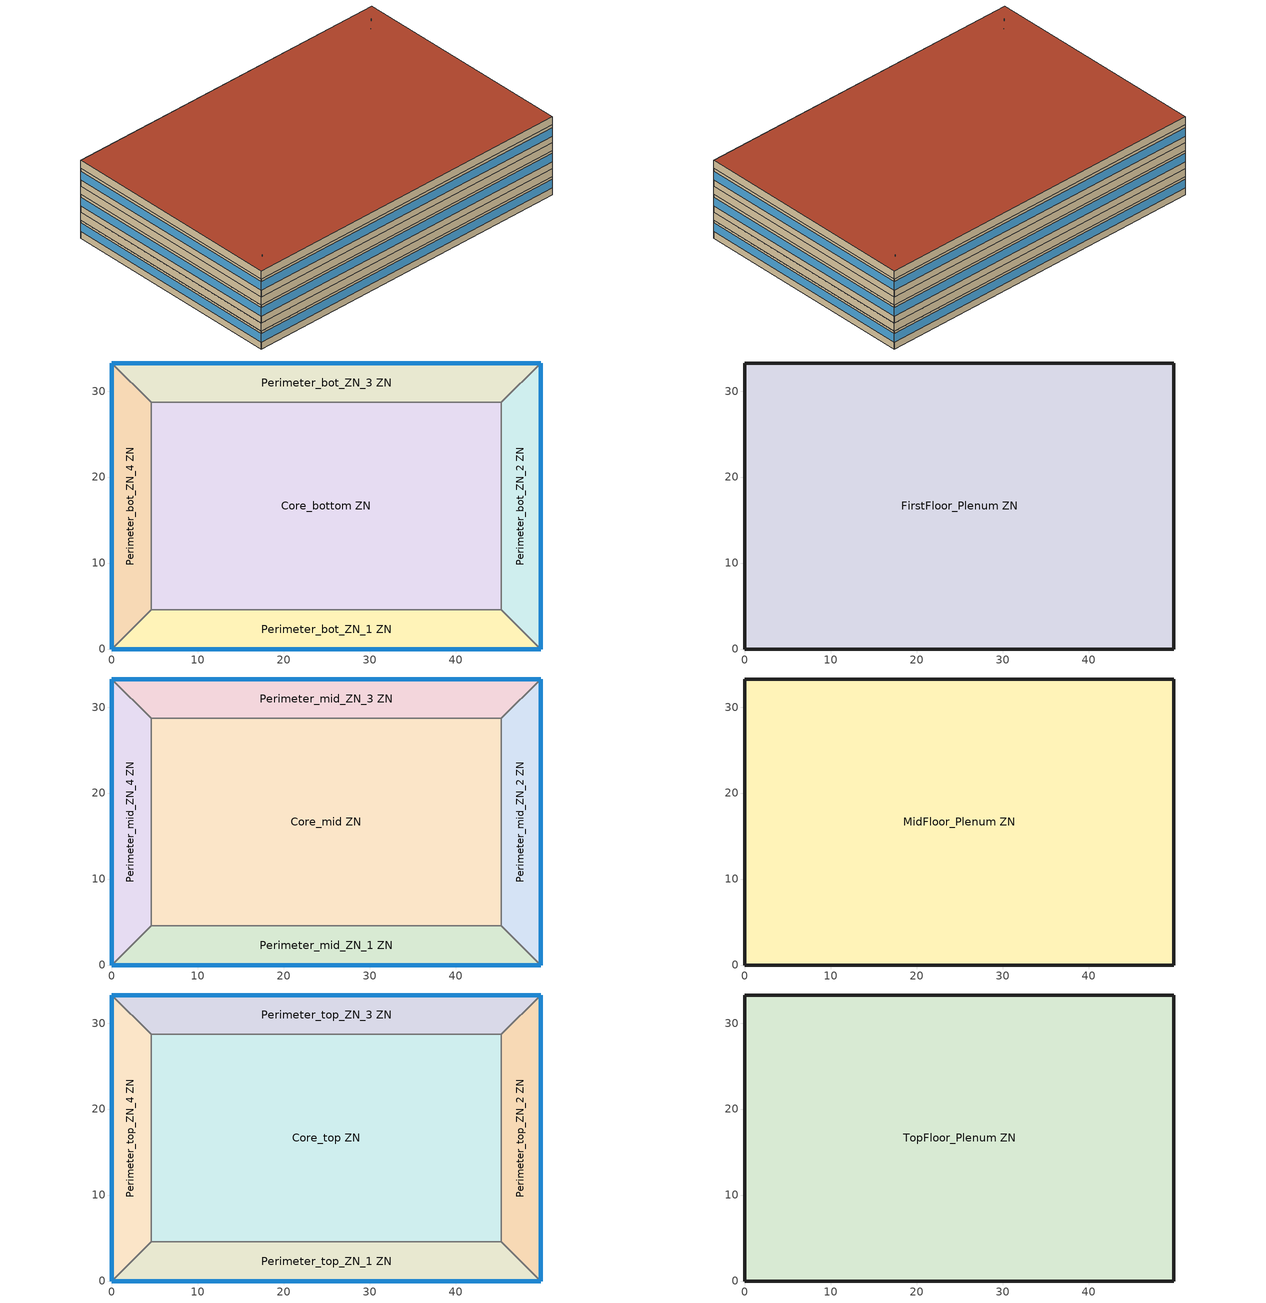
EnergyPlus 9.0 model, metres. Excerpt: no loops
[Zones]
Core_bottom ZN
 floor ground (Typical Insulated Carpeted 8in Slab Floor): 45.34,28.7 45.34,4.57 4.57,4.57 4.57,28.7 z0
 wall to Perimeter_bot_ZN_2 ZN (Typical Interior Wall): 45.34,4.57 45.34,28.7 z0:2.74
 wall to Perimeter_bot_ZN_3 ZN (Typical Interior Wall): 45.34,28.7 4.57,28.7 z0:2.74
 wall to Perimeter_bot_ZN_1 ZN (Typical Interior Wall): 4.57,4.57 45.34,4.57 z0:2.74
 wall to Perimeter_bot_ZN_4 ZN (Typical Interior Wall): 4.57,28.7 4.57,4.57 z0:2.74
Perimeter_bot_ZN_1 ZN
 floor ground (Typical Insulated Carpeted 8in Slab Floor): 45.34,4.57 49.91,0 0,0 4.57,4.57 z0
 wall outside (Typical Insulated Steel Framed Exterior Wall R-11.9): 0,0 49.91,0 z0:2.74
 wall to Perimeter_bot_ZN_2 ZN (Typical Interior Wall): 49.91,0 45.34,4.57 z0:2.74
 wall to Perimeter_bot_ZN_4 ZN (Typical Interior Wall): 4.57,4.57 0,0 z0:2.74
 window (U 0.60 SHGC 0.25 Dbl 2.5mm air): 0,0 49.91,0 z1.02:2.33
Perimeter_bot_ZN_2 ZN
 floor ground (Typical Insulated Carpeted 8in Slab Floor): 49.91,33.27 49.91,0 45.34,4.57 45.34,28.7 z0
 wall outside (Typical Insulated Steel Framed Exterior Wall R-11.9): 49.91,0 49.91,33.27 z0:2.74
 wall to Perimeter_bot_ZN_3 ZN (Typical Interior Wall): 49.91,33.27 45.34,28.7 z0:2.74
 window (U 0.60 SHGC 0.25 Dbl 2.5mm air): 49.91,0 49.91,33.27 z1.02:2.33
Perimeter_bot_ZN_3 ZN
 floor ground (Typical Insulated Carpeted 8in Slab Floor): 49.91,33.27 45.34,28.7 4.57,28.7 0,33.27 z0
 wall outside (Typical Insulated Steel Framed Exterior Wall R-11.9): 49.91,33.27 0,33.27 z0:2.74
 wall to Perimeter_bot_ZN_4 ZN (Typical Interior Wall): 0,33.27 4.57,28.7 z0:2.74
 window (U 0.60 SHGC 0.25 Dbl 2.5mm air): 49.91,33.27 0,33.27 z1.02:2.33
Perimeter_bot_ZN_4 ZN
 floor ground (Typical Insulated Carpeted 8in Slab Floor): 0,33.27 4.57,28.7 4.57,4.57 0,0 z0
 wall outside (Typical Insulated Steel Framed Exterior Wall R-11.9): 0,33.27 0,0 z0:2.74
 window (U 0.60 SHGC 0.25 Dbl 2.5mm air): 0,33.27 0,0 z1.02:2.33
FirstFloor_Plenum ZN
 floor to Perimeter_bot_ZN_1 ZN (Plenum Acoustical Tile): 45.34,4.57 49.91,0 0,0 4.57,4.57 z2.74
 floor to Perimeter_bot_ZN_2 ZN (Plenum Acoustical Tile): 49.91,33.27 49.91,0 45.34,4.57 45.34,28.7 z2.74
 floor to Perimeter_bot_ZN_3 ZN (Plenum Acoustical Tile): 49.91,33.27 45.34,28.7 4.57,28.7 0,33.27 z2.74
 floor to Perimeter_bot_ZN_4 ZN (Plenum Acoustical Tile): 0,33.27 4.57,28.7 4.57,4.57 0,0 z2.74
 floor to Core_bottom ZN (Plenum Acoustical Tile): 45.34,28.7 45.34,4.57 4.57,4.57 4.57,28.7 z2.74
 wall outside (Typical Insulated Steel Framed Exterior Wall R-11.9): 49.91,0 49.91,33.27 0,33.27 0,0 49.91,0 z2.74:3.96
Core_mid ZN
 floor to FirstFloor_Plenum ZN (Typical Interior Floor): 45.34,28.7 45.34,4.57 4.57,4.57 4.57,28.7 z3.96
 wall to Perimeter_mid_ZN_2 ZN (Typical Interior Wall): 45.34,4.57 45.34,28.7 z3.96:6.71
 wall to Perimeter_mid_ZN_3 ZN (Typical Interior Wall): 45.34,28.7 4.57,28.7 z3.96:6.71
 wall to Perimeter_mid_ZN_1 ZN (Typical Interior Wall): 4.57,4.57 45.34,4.57 z3.96:6.71
 wall to Perimeter_mid_ZN_4 ZN (Typical Interior Wall): 4.57,28.7 4.57,4.57 z3.96:6.71
Perimeter_mid_ZN_1 ZN
 floor to FirstFloor_Plenum ZN (Typical Interior Floor): 45.34,4.57 49.91,0 0,0 4.57,4.57 z3.96
 wall outside (Typical Insulated Steel Framed Exterior Wall R-11.9): 0,0 49.91,0 z3.96:6.71
 wall to Perimeter_mid_ZN_2 ZN (Typical Interior Wall): 49.91,0 45.34,4.57 z3.96:6.71
 wall to Perimeter_mid_ZN_4 ZN (Typical Interior Wall): 4.57,4.57 0,0 z3.96:6.71
 window (U 0.60 SHGC 0.25 Dbl 2.5mm air): 0,0 49.91,0 z4.98:6.29
Perimeter_mid_ZN_2 ZN
 floor to FirstFloor_Plenum ZN (Typical Interior Floor): 49.91,33.27 49.91,0 45.34,4.57 45.34,28.7 z3.96
 wall outside (Typical Insulated Steel Framed Exterior Wall R-11.9): 49.91,0 49.91,33.27 z3.96:6.71
 wall to Perimeter_mid_ZN_3 ZN (Typical Interior Wall): 49.91,33.27 45.34,28.7 z3.96:6.71
 window (U 0.60 SHGC 0.25 Dbl 2.5mm air): 49.91,0 49.91,33.27 z4.98:6.29
Perimeter_mid_ZN_3 ZN
 floor to FirstFloor_Plenum ZN (Typical Interior Floor): 49.91,33.27 45.34,28.7 4.57,28.7 0,33.27 z3.96
 wall outside (Typical Insulated Steel Framed Exterior Wall R-11.9): 49.91,33.27 0,33.27 z3.96:6.71
 wall to Perimeter_mid_ZN_4 ZN (Typical Interior Wall): 0,33.27 4.57,28.7 z3.96:6.71
 window (U 0.60 SHGC 0.25 Dbl 2.5mm air): 49.91,33.27 0,33.27 z4.98:6.29
Perimeter_mid_ZN_4 ZN
 floor to FirstFloor_Plenum ZN (Typical Interior Floor): 0,33.27 4.57,28.7 4.57,4.57 0,0 z3.96
 wall outside (Typical Insulated Steel Framed Exterior Wall R-11.9): 0,33.27 0,0 z3.96:6.71
 window (U 0.60 SHGC 0.25 Dbl 2.5mm air): 0,33.27 0,0 z4.98:6.29
MidFloor_Plenum ZN
 floor to Perimeter_mid_ZN_1 ZN (Plenum Acoustical Tile): 45.34,4.57 49.91,0 0,0 4.57,4.57 z6.71
 floor to Perimeter_mid_ZN_2 ZN (Plenum Acoustical Tile): 49.91,33.27 49.91,0 45.34,4.57 45.34,28.7 z6.71
 floor to Perimeter_mid_ZN_3 ZN (Plenum Acoustical Tile): 49.91,33.27 45.34,28.7 4.57,28.7 0,33.27 z6.71
 floor to Perimeter_mid_ZN_4 ZN (Plenum Acoustical Tile): 0,33.27 4.57,28.7 4.57,4.57 0,0 z6.71
 floor to Core_mid ZN (Plenum Acoustical Tile): 45.34,28.7 45.34,4.57 4.57,4.57 4.57,28.7 z6.71
 wall outside (Typical Insulated Steel Framed Exterior Wall R-11.9): 49.91,0 49.91,33.27 0,33.27 0,0 49.91,0 z6.71:7.92
Core_top ZN
 floor to MidFloor_Plenum ZN (Typical Interior Floor): 45.34,28.7 45.34,4.57 4.57,4.57 4.57,28.7 z7.92
 wall to Perimeter_top_ZN_2 ZN (Typical Interior Wall): 45.34,4.57 45.34,28.7 z7.92:10.67
 wall to Perimeter_top_ZN_3 ZN (Typical Interior Wall): 45.34,28.7 4.57,28.7 z7.92:10.67
 wall to Perimeter_top_ZN_1 ZN (Typical Interior Wall): 4.57,4.57 45.34,4.57 z7.92:10.67
 wall to Perimeter_top_ZN_4 ZN (Typical Interior Wall): 4.57,28.7 4.57,4.57 z7.92:10.67
Perimeter_top_ZN_1 ZN
 floor to MidFloor_Plenum ZN (Typical Interior Floor): 45.34,4.57 49.91,0 0,0 4.57,4.57 z7.92
 wall outside (Typical Insulated Steel Framed Exterior Wall R-11.9): 0,0 49.91,0 z7.92:10.67
 wall to Perimeter_top_ZN_2 ZN (Typical Interior Wall): 49.91,0 45.34,4.57 z7.92:10.67
 wall to Perimeter_top_ZN_4 ZN (Typical Interior Wall): 4.57,4.57 0,0 z7.92:10.67
 window (U 0.60 SHGC 0.25 Dbl 2.5mm air): 0,0 49.91,0 z8.95:10.25
Perimeter_top_ZN_2 ZN
 floor to MidFloor_Plenum ZN (Typical Interior Floor): 49.91,33.27 49.91,0 45.34,4.57 45.34,28.7 z7.92
 wall outside (Typical Insulated Steel Framed Exterior Wall R-11.9): 49.91,0 49.91,33.27 z7.92:10.67
 wall to Perimeter_top_ZN_3 ZN (Typical Interior Wall): 49.91,33.27 45.34,28.7 z7.92:10.67
 window (U 0.60 SHGC 0.25 Dbl 2.5mm air): 49.91,0 49.91,33.27 z8.95:10.25
Perimeter_top_ZN_3 ZN
 floor to MidFloor_Plenum ZN (Typical Interior Floor): 49.91,33.27 45.34,28.7 4.57,28.7 0,33.27 z7.92
 wall outside (Typical Insulated Steel Framed Exterior Wall R-11.9): 49.91,33.27 0,33.27 z7.92:10.67
 wall to Perimeter_top_ZN_4 ZN (Typical Interior Wall): 0,33.27 4.57,28.7 z7.92:10.67
 window (U 0.60 SHGC 0.25 Dbl 2.5mm air): 49.91,33.27 0,33.27 z8.95:10.25
Perimeter_top_ZN_4 ZN
 floor to MidFloor_Plenum ZN (Typical Interior Floor): 0,33.27 4.57,28.7 4.57,4.57 0,0 z7.92
 wall outside (Typical Insulated Steel Framed Exterior Wall R-11.9): 0,33.27 0,0 z7.92:10.67
 window (U 0.60 SHGC 0.25 Dbl 2.5mm air): 0,33.27 0,0 z8.95:10.25
TopFloor_Plenum ZN
 floor to Perimeter_top_ZN_1 ZN (Plenum Acoustical Tile): 45.34,4.57 49.91,0 0,0 4.57,4.57 z10.67
 floor to Perimeter_top_ZN_2 ZN (Plenum Acoustical Tile): 49.91,33.27 49.91,0 45.34,4.57 45.34,28.7 z10.67
 floor to Perimeter_top_ZN_3 ZN (Plenum Acoustical Tile): 49.91,33.27 45.34,28.7 4.57,28.7 0,33.27 z10.67
 floor to Perimeter_top_ZN_4 ZN (Plenum Acoustical Tile): 0,33.27 4.57,28.7 4.57,4.57 0,0 z10.67
 floor to Core_top ZN (Plenum Acoustical Tile): 45.34,28.7 45.34,4.57 4.57,4.57 4.57,28.7 z10.67
 wall outside (Typical Insulated Steel Framed Exterior Wall R-11.9): 49.91,0 49.91,33.27 0,33.27 0,0 49.91,0 z10.67:11.89
 roof outside (Typical IEAD Roof - Highly Reflective R-25.64): 49.91,0 49.91,33.27 0,33.27 0,0 z11.89
[Building]
-MediumOffice-ASHRAE 169-2006-2A created: 2018-10-22 12:13:18 -0600: North Axis {deg}=0; Terrain=City; Loads Convergence Tolerance Value=0.04; Temperature Convergence Tolerance Value {deltaC}=0.2; Solar Distribution=FullInteriorAndExterior; Maximum Number of Warmup Days=25; Minimum Number of Warmup Days=6
[Site:Location]
Houston Bush Intercontinental_TX_USA: Latitude {deg}=30; Longitude {deg}=-95.37; Time Zone {hr}=-6; Elevation {m}=29
[Site:GroundTemperature:BuildingSurface]
20.73, 20.68, 20.76, 20.84, 20.94, 23.13, 23.5, 23.58, 23.6, 21.36, 21.01, 20.81
[Site:WaterMainsTemperature]
Calculation Method=Correlation; Annual Average Outdoor Air Temperature {C}=20.3167; Maximum Difference In Monthly Average Outdoor Air Temperatures {deltaC}=17.8
[SizingPeriod:DesignDay] Day of Month=21; Dry-Bulb Temperature Range Modifier Type=DefaultMultipliers; Humidity Condition Type=Wetbulb; Barometric Pressure {Pa}=100977; Rain Indicator=No; Snow Indicator=No; Daylight Saving Time Indicator=No
Name | Month | Day Type | Maximum Dry-Bulb Temperature {C} | Daily Dry-Bulb Temperature Range {deltaC} | Wetbulb or DewPoint at Maximum Dry-Bulb {C} | Wind Speed {m/s} | Wind Direction {deg} | Solar Model Indicator | ASHRAE Clear Sky Optical Depth for Beam Irradiance (taub) | ASHRAE Clear Sky Optical Depth for Diffuse Irradiance (taud) | Sky Clearness
Houston Bush Intercontinental Ann Clg .4% Condns DB=>MWB | 7 | SummerDesignDay | 36 | 10.1 | 24.8 | 3.5 | 170 | ASHRAETau | 0.499 | 1.97
Houston Bush Intercontinental Ann Htg 99.6% Condns DB | 1 | WinterDesignDay | -1.6 | 0 | -1.6 | 2.8 | 0 | ASHRAEClearSky |  |  | 0
[Material]
Name | Roughness | Thickness {m} | Conductivity {W/m-K} | Density {kg/m3} | Specific Heat {J/kg-K} | Thermal Absorptance | Solar Absorptance | Visible Absorptance
100mm Normalweight concrete floor | MediumSmooth | 0.1016 | 2.31 | 2322 | 832 | 0.9 | 0.7 | 0.7
25mm Stucco | Smooth | 0.0254 | 0.72 | 1856 | 840 | 0.9 | 0.7 | 0.7
5/8 in. Gypsum Board | MediumSmooth | 0.0159 | 0.16 | 800 | 1090 | 0.9 | 0.7 | 0.7
8 in. Normalweight Concrete Floor | MediumRough | 0.2032 | 2.31 | 2322 | 832 | 0.9 | 0.7 | 0.7
Acoustic Tile - 1/2 in. | MediumSmooth | 0.0127 | 0.0576335 | 288.332 | 795.492 | 0.9 | 0 | 0
G01 13mm gypsum board | Smooth | 0.0127 | 0.16 | 800 | 1090 | 0.9 | 0.7 | 0.5
Metal Roof Surface | Smooth | 0.0008 | 45.28 | 7824 | 500 | 0.9 | 0.7 | 0.7
Roof Membrane - Highly Reflective | VeryRough | 0.0095 | 0.16 | 1121.29 | 1460 | 0.75 | 0.45 | 0.7
Std Wood 6inch | MediumSmooth | 0.15 | 0.12 | 540 | 1210 | 0.9 | 0.7 | 0.7
[Material:NoMass] Thermal Absorptance=0.9; Solar Absorptance=0.7
Name | Roughness | Thermal Resistance {m2-K/W} | Visible Absorptance
CP02 CARPET PAD | VeryRough | 0.21648 | 0.8
Typical Carpet Pad | Smooth | 0.21648 | 0.8
Typical Insulation R-24.52 | Smooth | 4.31889 | 0.7
Typical Insulation R-9.73 | Smooth | 1.71283 | 0.7
[WindowMaterial:Gas]
Gap_1_W_0_0025: Gas Type=Air; Thickness {m}=0.0025
[WindowMaterial:Glazing] Optical Data Type=SpectralAverage; Infrared Transmittance at Normal Incidence=0; Back Side Infrared Hemispherical Emissivity=0.84; Conductivity {W/m-K}=1; Dirt Correction Factor for Solar and Visible Transmittance=1; Solar Diffusing=No
Name | Thickness {m} | Solar Transmittance at Normal Incidence | Front Side Solar Reflectance at Normal Incidence | Back Side Solar Reflectance at Normal Incidence | Visible Transmittance at Normal Incidence | Front Side Visible Reflectance at Normal Incidence | Back Side Visible Reflectance at Normal Incidence | Front Side Infrared Hemispherical Emissivity
Glass_2022F_LayerAvg | 0.0039 | 0.355897 | 0.394095 | 0.265645 | 0.677694 | 0.042734 | 0.05547 | 0.046
Glass_2175_LayerAvg | 0.0086 | 0.167758 | 0.217606 | 0.437978 | 0.416044 | 0.078729 | 0.10654 | 0.84
[Construction]
InteriorFurnishings: Std Wood 6inch
Plenum Acoustical Tile: Acoustic Tile - 1/2 in.
Typical IEAD Roof - Highly Reflective R-25.64: Roof Membrane - Highly Reflective, Typical Insulation R-24.52, Metal Roof Surface
Typical Insulated Carpeted 8in Slab Floor: 8 in. Normalweight Concrete Floor, Typical Carpet Pad
Typical Insulated Steel Framed Exterior Wall R-11.9: 25mm Stucco, 5/8 in. Gypsum Board, Typical Insulation R-9.73, 5/8 in. Gypsum Board
Typical Interior Floor: 100mm Normalweight concrete floor, CP02 CARPET PAD
Typical Interior Wall: G01 13mm gypsum board, G01 13mm gypsum board
U 0.60 SHGC 0.25 Dbl 2.5mm air: Glass_2175_LayerAvg, Gap_1_W_0_0025, Glass_2022F_LayerAvg
[Zone]
Name | Part of Total Floor Area
Core_bottom ZN; Core_mid ZN; Core_top ZN; Perimeter_bot_ZN_1 ZN; Perimeter_bot_ZN_2 ZN; Perimeter_bot_ZN_3 ZN; Perimeter_bot_ZN_4 ZN; Perimeter_mid_ZN_1 ZN; Perimeter_mid_ZN_2 ZN; Perimeter_mid_ZN_3 ZN; Perimeter_mid_ZN_4 ZN; Perimeter_top_ZN_1 ZN; Perimeter_top_ZN_2 ZN; Perimeter_top_ZN_3 ZN; Perimeter_top_ZN_4 ZN | Yes
FirstFloor_Plenum ZN; MidFloor_Plenum ZN; TopFloor_Plenum ZN | No
[InternalMass] Construction=InteriorFurnishings
Name | Zone | Surface Area {m2}
Core_bottom Mass | Core_bottom ZN | 1967.07
Core_mid Mass | Core_mid ZN | 1967.07
Core_top Mass | Core_top ZN | 1967.07
Perimeter_bot_ZN_1 Mass | Perimeter_bot_ZN_1 ZN | 414.676
Perimeter_bot_ZN_2 Mass | Perimeter_bot_ZN_2 ZN | 262.524
Perimeter_bot_ZN_3 Mass | Perimeter_bot_ZN_3 ZN | 414.676
Perimeter_bot_ZN_4 Mass | Perimeter_bot_ZN_4 ZN | 262.507
Perimeter_mid_ZN_1 Mass | Perimeter_mid_ZN_1 ZN | 414.676
Perimeter_mid_ZN_2 Mass | Perimeter_mid_ZN_2 ZN | 262.524
Perimeter_mid_ZN_3 Mass | Perimeter_mid_ZN_3 ZN | 414.676
Perimeter_mid_ZN_4 Mass | Perimeter_mid_ZN_4 ZN | 262.507
Perimeter_top_ZN_1 Mass | Perimeter_top_ZN_1 ZN | 414.676
Perimeter_top_ZN_2 Mass | Perimeter_top_ZN_2 ZN | 262.524
Perimeter_top_ZN_3 Mass | Perimeter_top_ZN_3 ZN | 414.676
Perimeter_top_ZN_4 Mass | Perimeter_top_ZN_4 ZN | 262.507
[ElectricEquipment] Zone or ZoneList=Core_bottom ZN; Design Level Calculation Method=EquipmentLevel; Fraction Radiant=0.5
Name | Schedule | Design Level {W}
2 Elevator Fans | OfficeMedium ELEV_LIGHT_FAN_SCH_ADD_DF | 61.9152
2 Elevator Lift Motors | OfficeMedium BLDG_ELEVATORS | 32110
2 Elevator Lights | OfficeMedium ELEV_LIGHT_FAN_SCH_ADD_DF | 64.6971
[ZoneInfiltration:DesignFlowRate]
Name | Zone or ZoneList | Schedule | Design Flow Rate Calculation Method | Flow per Exterior Surface Area {m3/s-m2} | Constant Term Coefficient | Temperature Term Coefficient | Velocity Term Coefficient | Velocity Squared Term Coefficient | Design Flow Rate {m3/s}
FirstFloor_Plenum Infiltration | FirstFloor_Plenum ZN | OfficeMedium INFIL_SCH_PNNL | Flow/ExteriorArea | 0.000569573 | 0 | 0 | 0.224 | 0
MidFloor_Plenum Infiltration | MidFloor_Plenum ZN | OfficeMedium INFIL_SCH_PNNL | Flow/ExteriorArea | 0.000569573 | 0 | 0 | 0.224 | 0
entry door Infiltration | Perimeter_bot_ZN_1 ZN | OfficeMedium INFIL_Door_Opening_SCH | Flow/Zone |  |  |  |  |  | 1.043
Perimeter_bot_ZN_1 Infiltration | Perimeter_bot_ZN_1 ZN | OfficeMedium INFIL_SCH_PNNL | Flow/ExteriorArea | 0.000569573 | 0 | 0 | 0.224 | 0
Perimeter_bot_ZN_2 Infiltration | Perimeter_bot_ZN_2 ZN | OfficeMedium INFIL_SCH_PNNL | Flow/ExteriorArea | 0.000569573 | 0 | 0 | 0.224 | 0
Perimeter_bot_ZN_3 Infiltration | Perimeter_bot_ZN_3 ZN | OfficeMedium INFIL_SCH_PNNL | Flow/ExteriorArea | 0.000569573 | 0 | 0 | 0.224 | 0
Perimeter_bot_ZN_4 Infiltration | Perimeter_bot_ZN_4 ZN | OfficeMedium INFIL_SCH_PNNL | Flow/ExteriorArea | 0.000569573 | 0 | 0 | 0.224 | 0
Perimeter_mid_ZN_1 Infiltration | Perimeter_mid_ZN_1 ZN | OfficeMedium INFIL_SCH_PNNL | Flow/ExteriorArea | 0.000569573 | 0 | 0 | 0.224 | 0
Perimeter_mid_ZN_2 Infiltration | Perimeter_mid_ZN_2 ZN | OfficeMedium INFIL_SCH_PNNL | Flow/ExteriorArea | 0.000569573 | 0 | 0 | 0.224 | 0
Perimeter_mid_ZN_3 Infiltration | Perimeter_mid_ZN_3 ZN | OfficeMedium INFIL_SCH_PNNL | Flow/ExteriorArea | 0.000569573 | 0 | 0 | 0.224 | 0
Perimeter_mid_ZN_4 Infiltration | Perimeter_mid_ZN_4 ZN | OfficeMedium INFIL_SCH_PNNL | Flow/ExteriorArea | 0.000569573 | 0 | 0 | 0.224 | 0
Perimeter_top_ZN_1 Infiltration | Perimeter_top_ZN_1 ZN | OfficeMedium INFIL_SCH_PNNL | Flow/ExteriorArea | 0.000569573 | 0 | 0 | 0.224 | 0
Perimeter_top_ZN_2 Infiltration | Perimeter_top_ZN_2 ZN | OfficeMedium INFIL_SCH_PNNL | Flow/ExteriorArea | 0.000569573 | 0 | 0 | 0.224 | 0
Perimeter_top_ZN_3 Infiltration | Perimeter_top_ZN_3 ZN | OfficeMedium INFIL_SCH_PNNL | Flow/ExteriorArea | 0.000569573 | 0 | 0 | 0.224 | 0
Perimeter_top_ZN_4 Infiltration | Perimeter_top_ZN_4 ZN | OfficeMedium INFIL_SCH_PNNL | Flow/ExteriorArea | 0.000569573 | 0 | 0 | 0.224 | 0
TopFloor_Plenum Infiltration | TopFloor_Plenum ZN | OfficeMedium INFIL_SCH_PNNL | Flow/ExteriorArea | 6.19946e-05 | 0 | 0 | 0.224 | 0
[Daylighting:Controls] Lighting Control Type=Stepped; Minimum Input Power Fraction for Continuous or ContinuousOff Dimming Control=0.3; Minimum Light Output Fraction for Continuous or ContinuousOff Dimming Control=0.2; Number of Stepped Control Steps=3; Probability Lighting will be Reset When Needed in Manual Stepped Control=1; Glare Calculation Azimuth Angle of View Direction Clockwise from Zone y-Axis {deg}=-0; Maximum Allowable Discomfort Glare Index=22; Fraction of Zone Controlled by Reference Point 1=0.3835; Illuminance Setpoint at Reference Point 1 {lux}=375; Fraction of Zone Controlled by Reference Point 2=0.1395; Illuminance Setpoint at Reference Point 2 {lux}=375
Name | Zone | Glare Calculation Daylighting Reference Point | Daylighting Reference Point Name 1 | Daylighting Reference Point Name 2
Perimeter_bot_ZN_1 ZN DaylightingControls | Perimeter_bot_ZN_1 ZN | Perimeter_bot_ZN_1 Daylt Sensor 1 | Perimeter_bot_ZN_1 Daylt Sensor 1 | Perimeter_bot_ZN_1 Daylt Sensor 2
Perimeter_bot_ZN_2 ZN DaylightingControls | Perimeter_bot_ZN_2 ZN | Perimeter_bot_ZN_2 Daylt Sensor 1 | Perimeter_bot_ZN_2 Daylt Sensor 1 | Perimeter_bot_ZN_2 Daylt Sensor 2
Perimeter_bot_ZN_3 ZN DaylightingControls | Perimeter_bot_ZN_3 ZN | Perimeter_bot_ZN_3 Daylt Sensor 1 | Perimeter_bot_ZN_3 Daylt Sensor 1 | Perimeter_bot_ZN_3 Daylt Sensor 2
Perimeter_bot_ZN_4 ZN DaylightingControls | Perimeter_bot_ZN_4 ZN | Perimeter_bot_ZN_4 Daylt Sensor 1 | Perimeter_bot_ZN_4 Daylt Sensor 1 | Perimeter_bot_ZN_4 Daylt Sensor 2
Perimeter_mid_ZN_1 ZN DaylightingControls | Perimeter_mid_ZN_1 ZN | Perimeter_mid_ZN_1 Daylt Sensor 1 | Perimeter_mid_ZN_1 Daylt Sensor 1 | Perimeter_mid_ZN_1 Daylt Sensor 2
Perimeter_mid_ZN_2 ZN DaylightingControls | Perimeter_mid_ZN_2 ZN | Perimeter_mid_ZN_2 Daylt Sensor 1 | Perimeter_mid_ZN_2 Daylt Sensor 1 | Perimeter_mid_ZN_2 Daylt Sensor 2
Perimeter_mid_ZN_3 ZN DaylightingControls | Perimeter_mid_ZN_3 ZN | Perimeter_mid_ZN_3 Daylt Sensor 1 | Perimeter_mid_ZN_3 Daylt Sensor 1 | Perimeter_mid_ZN_3 Daylt Sensor 2
Perimeter_mid_ZN_4 ZN DaylightingControls | Perimeter_mid_ZN_4 ZN | Perimeter_mid_ZN_4 Daylt Sensor 1 | Perimeter_mid_ZN_4 Daylt Sensor 1 | Perimeter_mid_ZN_4 Daylt Sensor 2
Perimeter_top_ZN_1 ZN DaylightingControls | Perimeter_top_ZN_1 ZN | Perimeter_top_ZN_1 Daylt Sensor 1 | Perimeter_top_ZN_1 Daylt Sensor 1 | Perimeter_top_ZN_1 Daylt Sensor 2
Perimeter_top_ZN_2 ZN DaylightingControls | Perimeter_top_ZN_2 ZN | Perimeter_top_ZN_2 Daylt Sensor 1 | Perimeter_top_ZN_2 Daylt Sensor 1 | Perimeter_top_ZN_2 Daylt Sensor 2
Perimeter_top_ZN_3 ZN DaylightingControls | Perimeter_top_ZN_3 ZN | Perimeter_top_ZN_3 Daylt Sensor 1 | Perimeter_top_ZN_3 Daylt Sensor 1 | Perimeter_top_ZN_3 Daylt Sensor 2
Perimeter_top_ZN_4 ZN DaylightingControls | Perimeter_top_ZN_4 ZN | Perimeter_top_ZN_4 Daylt Sensor 1 | Perimeter_top_ZN_4 Daylt Sensor 1 | Perimeter_top_ZN_4 Daylt Sensor 2
[AvailabilityManager:NightCycle]
Availability Manager Night Cycle 4: Applicability Schedule=Always On Discrete; Fan Schedule=15 Zone DOAS Occ Sch; Control Type=CycleOnAny; Thermostat Tolerance {deltaC}=1; Cycling Run Time Control Type=FixedRunTime; Cycling Run Time {s}=3600
[SetpointManager:MixedAir]
15 Zone DOAS Htg Coil Outlet Air Node OS Default SPM: Control Variable=Temperature; Setpoint Node or NodeList=15 Zone DOAS Htg Coil Outlet Air Node
[AvailabilityManager:Scheduled]
15 Zone DOAS OA System Availability Manager: Schedule=Always On Discrete
[SetpointManager:OutdoorAirReset]
15 Zone DOAS SAT Reset: Control Variable=Temperature; Setpoint at Outdoor Low Temperature {C}=21.1111; Outdoor Low Temperature {C}=15.5556; Setpoint at Outdoor High Temperature {C}=15.5556; Outdoor High Temperature {C}=21.1111; Setpoint Node or NodeList=15 Zone DOAS Supply Outlet Node
[Exterior:Lights] Control Option=AstronomicalClock
Name | Schedule | Design Level {W}
NonDimming Exterior Lights Def | OfficeMedium Exterior_lighting_schedule_a | 623.03
Occ Sensing Exterior Lights Def | OfficeMedium Exterior_lighting_schedule_b | 7476.45
[EnergyManagementSystem:Sensor] Output:Variable or Output:Meter Index Key=Environment; Output:Variable or Output:Meter=Site Outdoor Air Drybulb Temperature
OAT; OAT_1; OAT_2
[EnergyManagementSystem:Actuator] Actuated Component Type=Schedule:Year; Actuated Component Control Type=Schedule Value
Name | Actuated Component Unique
SYS15ZoneDOASClgSch0; SYS5ZonePVAV2ClgSch0; SYS5ZonePVAVClgSch0 | OfficeMedium CLGSETP_SCH_YES_OPTIMUM
SYS15ZoneDOASHtgSch0; SYS5ZonePVAV2HtgSch0; SYS5ZonePVAVHtgSch0 | OfficeMedium HTGSETP_SCH_YES_OPTIMUM
[EnergyManagementSystem:Program]
SYS15ZoneDOASOptimumStartProg0: IF DaylightSavings==0 && DayOfWeek>1 && Hour==5 && OAT_2<23.9 && OAT_2>1.7; SET SYS15ZoneDOASClgSch0 = 29.4; SET SYS15ZoneDOASHtgSch0 = 15.6; ELSEIF DaylightSavings==0 && DayOfWeek==1 && Hour==7 && OAT_2<23.9 && OAT_2>1.7; SET SYS15ZoneDOASClgSch0 = 29.4; SET SYS15ZoneDOASHtgSch0 = 15.6; ELSEIF DaylightSavings==1 && DayOfWeek>1 && Hour==4 && OAT_2<23.9 && OAT_2>1.7; SET SYS15ZoneDOASClgSch0 = 29.4; SET SYS15ZoneDOASHtgSch0 = 15.6; ELSEIF DaylightSavings==1 && DayOfWeek==1 && Hour==6 && OAT_2<23.9 && OAT_2>1.7; SET SYS15ZoneDOASClgSch0 = 29.4; SET SYS15ZoneDOASHtgSch0 = 15.6; ELSE; SET SYS15ZoneDOASClgSch0 = NULL; SET SYS15ZoneDOASHtgSch0 = NULL; ENDIF
SYS5ZonePVAV2OptimumStartProg0: IF DaylightSavings==0 && DayOfWeek>1 && Hour==5 && OAT_1<23.9 && OAT_1>1.7; SET SYS5ZonePVAV2ClgSch0 = 29.4; SET SYS5ZonePVAV2HtgSch0 = 15.6; ELSEIF DaylightSavings==0 && DayOfWeek==1 && Hour==7 && OAT_1<23.9 && OAT_1>1.7; SET SYS5ZonePVAV2ClgSch0 = 29.4; SET SYS5ZonePVAV2HtgSch0 = 15.6; ELSEIF DaylightSavings==1 && DayOfWeek>1 && Hour==4 && OAT_1<23.9 && OAT_1>1.7; SET SYS5ZonePVAV2ClgSch0 = 29.4; SET SYS5ZonePVAV2HtgSch0 = 15.6; ELSEIF DaylightSavings==1 && DayOfWeek==1 && Hour==6 && OAT_1<23.9 && OAT_1>1.7; SET SYS5ZonePVAV2ClgSch0 = 29.4; SET SYS5ZonePVAV2HtgSch0 = 15.6; ELSE; SET SYS5ZonePVAV2ClgSch0 = NULL; SET SYS5ZonePVAV2HtgSch0 = NULL; ENDIF
SYS5ZonePVAVOptimumStartProg0: IF DaylightSavings==0 && DayOfWeek>1 && Hour==5 && OAT<23.9 && OAT>1.7; SET SYS5ZonePVAVClgSch0 = 29.4; SET SYS5ZonePVAVHtgSch0 = 15.6; ELSEIF DaylightSavings==0 && DayOfWeek==1 && Hour==7 && OAT<23.9 && OAT>1.7; SET SYS5ZonePVAVClgSch0 = 29.4; SET SYS5ZonePVAVHtgSch0 = 15.6; ELSEIF DaylightSavings==1 && DayOfWeek>1 && Hour==4 && OAT<23.9 && OAT>1.7; SET SYS5ZonePVAVClgSch0 = 29.4; SET SYS5ZonePVAVHtgSch0 = 15.6; ELSEIF DaylightSavings==1 && DayOfWeek==1 && Hour==6 && OAT<23.9 && OAT>1.7; SET SYS5ZonePVAVClgSch0 = 29.4; SET SYS5ZonePVAVHtgSch0 = 15.6; ELSE; SET SYS5ZonePVAVClgSch0 = NULL; SET SYS5ZonePVAVHtgSch0 = NULL; ENDIF
[EnergyManagementSystem:ProgramCallingManager]
SYS15ZoneDOASOptimumStartCallingManager0: BeginTimestepBeforePredictor; SYS15ZoneDOASOptimumStartProg0
SYS5ZonePVAV2OptimumStartCallingManager0: BeginTimestepBeforePredictor; SYS5ZonePVAV2OptimumStartProg0
SYS5ZonePVAVOptimumStartCallingManager0: BeginTimestepBeforePredictor; SYS5ZonePVAVOptimumStartProg0
[Schedule:Day:Interval]
OfficeMedium HTGSETP_SCH_YES_OPTIMUM Default; OfficeMedium HTGSETP_SCH_YES_OPTIMUM Summer Design Day: No, 24:00, 15.6
OfficeMedium HTGSETP_SCH_YES_OPTIMUM Wkdy Day: No, 05:00, 15.6, 06:00, 17.8, 07:00, 20, 22:00, 21, 24:00, 15.6
OfficeMedium HTGSETP_SCH_YES_OPTIMUM Sat Day: No, 05:00, 15.6, 06:00, 17.8, 07:00, 20, 17:00, 21, 24:00, 15.6
OfficeMedium HTGSETP_SCH_YES_OPTIMUM Winter Design Day: No, 05:00, 15.6, 06:00, 17.6, 07:00, 19.6, 22:00, 21, 24:00, 15.6
OfficeMedium CLGSETP_SCH_YES_OPTIMUM Default; OfficeMedium CLGSETP_SCH_YES_OPTIMUM Winter Design Day: No, 24:00, 26.7
OfficeMedium CLGSETP_SCH_YES_OPTIMUM Wkdy Day: No, 05:00, 26.7, 06:00, 25.6, 07:00, 25, 22:00, 24, 24:00, 26.7
OfficeMedium CLGSETP_SCH_YES_OPTIMUM Sat Day: No, 05:00, 26.7, 06:00, 25.7, 07:00, 25, 17:00, 24, 24:00, 26.7
OfficeMedium CLGSETP_SCH_YES_OPTIMUM Summer Design Day: No, 05:00, 26.7, 06:00, 25.7, 07:00, 25, 22:00, 24, 24:00, 26.7
15 Zone DOAS Occ Sch Sunday; OfficeMedium BLDG_ELEVATORS Sun|WntrDsn Day; OfficeMedium BLDG_ELEVATORS Winter Design Day; OfficeMedium ELEV_LIGHT_FAN_SCH_ADD_DF Default; OfficeMedium ELEV_LIGHT_FAN_SCH_ADD_DF Winter Design Day; OfficeMedium INFIL_Door_Opening_SCH Default; OfficeMedium INFIL_Door_Opening_SCH Summer Design Day; OfficeMedium INFIL_Door_Opening_SCH Winter Design Day; Schedule Day 21: No, 24:00, 0
15 Zone DOAS Occ Sch Monday; 15 Zone DOAS Occ Sch Tuesday; 15 Zone DOAS Occ Sch Wednesday; 15 Zone DOAS Occ Sch Thursday; 15 Zone DOAS Occ Sch Friday: No, 07:00, 0, 18:00, 1, 24:00, 0
15 Zone DOAS Occ Sch Saturday: No, 08:00, 0, 12:00, 1, 24:00, 0
15 Zone DOAS Occ Sch Default; 15 Zone DOAS Occ Sch Summer Design Day; 15 Zone DOAS Occ Sch Winter Design Day; OfficeMedium INFIL_SCH_PNNL Default: No, 24:00, 1
OfficeMedium BLDG_ELEVATORS Sat Day; OfficeMedium ELEV_LIGHT_FAN_SCH_ADD_DF Sat Day: No, 07:00, 0, 08:00, 0.16, 09:00, 0.14, 10:00, 0.21, 11:00, 0.18, 12:00, 0.25, 13:00, 0.21, 14:00, 0.13, 15:00, 0.08, 16:00, 0.04, 17:00, 0.05, 18:00, 0.06, 24:00, 0
OfficeMedium BLDG_ELEVATORS Summer Design Day; OfficeMedium ELEV_LIGHT_FAN_SCH_ADD_DF Summer Design Day: No, 24:00, 0.69
OfficeMedium BLDG_ELEVATORS Wkdy Day; OfficeMedium ELEV_LIGHT_FAN_SCH_ADD_DF Wkdy Day: No, 07:00, 0, 08:00, 0.35, 09:00, 0.69, 10:00, 0.43, 11:00, 0.37, 12:00, 0.43, 13:00, 0.58, 14:00, 0.48, 16:00, 0.37, 17:00, 0.46, 18:00, 0.62, 19:00, 0.12, 21:00, 0.04, 24:00, 0
OfficeMedium Exterior_lighting_schedule_a Default; OfficeMedium Exterior_lighting_schedule_a Summer Design Day; OfficeMedium Exterior_lighting_schedule_a Winter Design Day: No, 06:00, 0, 24:00, 1
OfficeMedium Exterior_lighting_schedule_b Default; OfficeMedium Exterior_lighting_schedule_b Summer Design Day; OfficeMedium Exterior_lighting_schedule_b Winter Design Day: No, 06:00, 0.7, 24:00, 1
OfficeMedium INFIL_Door_Opening_SCH Wkdy Day: No, 06:00, 0, 07:00, 0.144, 08:00, 1, 12:00, 0.144, 13:00, 1, 17:00, 0.144, 18:00, 1, 19:00, 0.144, 24:00, 0
OfficeMedium INFIL_SCH_PNNL SmrDsn|Wkdy Day; OfficeMedium INFIL_SCH_PNNL Summer Design Day: No, 06:00, 1, 22:00, 0.25, 24:00, 1
OfficeMedium INFIL_SCH_PNNL Winter Design Day; OfficeMedium INFIL_SCH_PNNL WntrDsn|Sat Day: No, 06:00, 1, 18:00, 0.25, 24:00, 1
[Schedule:Week:Daily]
OfficeMedium HTGSETP_SCH_YES_OPTIMUM Week Rule - Jan1-Dec31: OfficeMedium HTGSETP_SCH_YES_OPTIMUM Default, OfficeMedium HTGSETP_SCH_YES_OPTIMUM Wkdy Day, OfficeMedium HTGSETP_SCH_YES_OPTIMUM Wkdy Day, OfficeMedium HTGSETP_SCH_YES_OPTIMUM Wkdy Day, OfficeMedium HTGSETP_SCH_YES_OPTIMUM Wkdy Day, OfficeMedium HTGSETP_SCH_YES_OPTIMUM Wkdy Day, OfficeMedium HTGSETP_SCH_YES_OPTIMUM Sat Day, OfficeMedium HTGSETP_SCH_YES_OPTIMUM Default, OfficeMedium HTGSETP_SCH_YES_OPTIMUM Summer Design Day, OfficeMedium HTGSETP_SCH_YES_OPTIMUM Winter Design Day, OfficeMedium HTGSETP_SCH_YES_OPTIMUM Default, OfficeMedium HTGSETP_SCH_YES_OPTIMUM Default
OfficeMedium CLGSETP_SCH_YES_OPTIMUM Week Rule - Jan1-Dec31: OfficeMedium CLGSETP_SCH_YES_OPTIMUM Default, OfficeMedium CLGSETP_SCH_YES_OPTIMUM Wkdy Day, OfficeMedium CLGSETP_SCH_YES_OPTIMUM Wkdy Day, OfficeMedium CLGSETP_SCH_YES_OPTIMUM Wkdy Day, OfficeMedium CLGSETP_SCH_YES_OPTIMUM Wkdy Day, OfficeMedium CLGSETP_SCH_YES_OPTIMUM Wkdy Day, OfficeMedium CLGSETP_SCH_YES_OPTIMUM Sat Day, OfficeMedium CLGSETP_SCH_YES_OPTIMUM Default, OfficeMedium CLGSETP_SCH_YES_OPTIMUM Summer Design Day, OfficeMedium CLGSETP_SCH_YES_OPTIMUM Winter Design Day, OfficeMedium CLGSETP_SCH_YES_OPTIMUM Default, OfficeMedium CLGSETP_SCH_YES_OPTIMUM Default
15 Zone DOAS Occ Sch Week Rule - Jan1-Dec31: 15 Zone DOAS Occ Sch Sunday, 15 Zone DOAS Occ Sch Monday, 15 Zone DOAS Occ Sch Tuesday, 15 Zone DOAS Occ Sch Wednesday, 15 Zone DOAS Occ Sch Thursday, 15 Zone DOAS Occ Sch Friday, 15 Zone DOAS Occ Sch Saturday, 15 Zone DOAS Occ Sch Default, 15 Zone DOAS Occ Sch Summer Design Day, 15 Zone DOAS Occ Sch Winter Design Day, 15 Zone DOAS Occ Sch Default, 15 Zone DOAS Occ Sch Default
OfficeMedium BLDG_ELEVATORS Week Rule - Jan1-Dec31: OfficeMedium BLDG_ELEVATORS Sun|WntrDsn Day, OfficeMedium BLDG_ELEVATORS Wkdy Day, OfficeMedium BLDG_ELEVATORS Wkdy Day, OfficeMedium BLDG_ELEVATORS Wkdy Day, OfficeMedium BLDG_ELEVATORS Wkdy Day, OfficeMedium BLDG_ELEVATORS Wkdy Day, OfficeMedium BLDG_ELEVATORS Sat Day, Schedule Day 21, OfficeMedium BLDG_ELEVATORS Summer Design Day, OfficeMedium BLDG_ELEVATORS Winter Design Day, Schedule Day 21, Schedule Day 21
OfficeMedium ELEV_LIGHT_FAN_SCH_ADD_DF Week Rule - Jan1-Dec31: OfficeMedium ELEV_LIGHT_FAN_SCH_ADD_DF Default, OfficeMedium ELEV_LIGHT_FAN_SCH_ADD_DF Wkdy Day, OfficeMedium ELEV_LIGHT_FAN_SCH_ADD_DF Wkdy Day, OfficeMedium ELEV_LIGHT_FAN_SCH_ADD_DF Wkdy Day, OfficeMedium ELEV_LIGHT_FAN_SCH_ADD_DF Wkdy Day, OfficeMedium ELEV_LIGHT_FAN_SCH_ADD_DF Wkdy Day, OfficeMedium ELEV_LIGHT_FAN_SCH_ADD_DF Sat Day, OfficeMedium ELEV_LIGHT_FAN_SCH_ADD_DF Default, OfficeMedium ELEV_LIGHT_FAN_SCH_ADD_DF Summer Design Day, OfficeMedium ELEV_LIGHT_FAN_SCH_ADD_DF Winter Design Day, OfficeMedium ELEV_LIGHT_FAN_SCH_ADD_DF Default, OfficeMedium ELEV_LIGHT_FAN_SCH_ADD_DF Default
OfficeMedium Exterior_lighting_schedule_a Week Rule - Jan1-Dec31: OfficeMedium Exterior_lighting_schedule_a Default, OfficeMedium Exterior_lighting_schedule_a Default, OfficeMedium Exterior_lighting_schedule_a Default, OfficeMedium Exterior_lighting_schedule_a Default, OfficeMedium Exterior_lighting_schedule_a Default, OfficeMedium Exterior_lighting_schedule_a Default, OfficeMedium Exterior_lighting_schedule_a Default, OfficeMedium Exterior_lighting_schedule_a Default, OfficeMedium Exterior_lighting_schedule_a Summer Design Day, OfficeMedium Exterior_lighting_schedule_a Winter Design Day, OfficeMedium Exterior_lighting_schedule_a Default, OfficeMedium Exterior_lighting_schedule_a Default
OfficeMedium Exterior_lighting_schedule_b Week Rule - Jan1-Dec31: OfficeMedium Exterior_lighting_schedule_b Default, OfficeMedium Exterior_lighting_schedule_b Default, OfficeMedium Exterior_lighting_schedule_b Default, OfficeMedium Exterior_lighting_schedule_b Default, OfficeMedium Exterior_lighting_schedule_b Default, OfficeMedium Exterior_lighting_schedule_b Default, OfficeMedium Exterior_lighting_schedule_b Default, OfficeMedium Exterior_lighting_schedule_b Default, OfficeMedium Exterior_lighting_schedule_b Summer Design Day, OfficeMedium Exterior_lighting_schedule_b Winter Design Day, OfficeMedium Exterior_lighting_schedule_b Default, OfficeMedium Exterior_lighting_schedule_b Default
OfficeMedium INFIL_Door_Opening_SCH Week Rule - Jan1-Dec31: OfficeMedium INFIL_Door_Opening_SCH Default, OfficeMedium INFIL_Door_Opening_SCH Wkdy Day, OfficeMedium INFIL_Door_Opening_SCH Wkdy Day, OfficeMedium INFIL_Door_Opening_SCH Wkdy Day, OfficeMedium INFIL_Door_Opening_SCH Wkdy Day, OfficeMedium INFIL_Door_Opening_SCH Wkdy Day, OfficeMedium INFIL_Door_Opening_SCH Default, OfficeMedium INFIL_Door_Opening_SCH Default, OfficeMedium INFIL_Door_Opening_SCH Summer Design Day, OfficeMedium INFIL_Door_Opening_SCH Winter Design Day, OfficeMedium INFIL_Door_Opening_SCH Default, OfficeMedium INFIL_Door_Opening_SCH Default
OfficeMedium INFIL_SCH_PNNL Week Rule - Jan1-Dec31: OfficeMedium INFIL_SCH_PNNL Default, OfficeMedium INFIL_SCH_PNNL SmrDsn|Wkdy Day, OfficeMedium INFIL_SCH_PNNL SmrDsn|Wkdy Day, OfficeMedium INFIL_SCH_PNNL SmrDsn|Wkdy Day, OfficeMedium INFIL_SCH_PNNL SmrDsn|Wkdy Day, OfficeMedium INFIL_SCH_PNNL SmrDsn|Wkdy Day, OfficeMedium INFIL_SCH_PNNL WntrDsn|Sat Day, OfficeMedium INFIL_SCH_PNNL Default, OfficeMedium INFIL_SCH_PNNL Summer Design Day, OfficeMedium INFIL_SCH_PNNL Winter Design Day, OfficeMedium INFIL_SCH_PNNL Default, OfficeMedium INFIL_SCH_PNNL Default
[Schedule:Year]
OfficeMedium HTGSETP_SCH_YES_OPTIMUM: OfficeMedium HTGSETP_SCH_YES_OPTIMUM Week Rule - Jan1-Dec31, 1, 1, 12, 31
OfficeMedium CLGSETP_SCH_YES_OPTIMUM: OfficeMedium CLGSETP_SCH_YES_OPTIMUM Week Rule - Jan1-Dec31, 1, 1, 12, 31
15 Zone DOAS Occ Sch: 15 Zone DOAS Occ Sch Week Rule - Jan1-Dec31, 1, 1, 12, 31
OfficeMedium BLDG_ELEVATORS: OfficeMedium BLDG_ELEVATORS Week Rule - Jan1-Dec31, 1, 1, 12, 31
OfficeMedium ELEV_LIGHT_FAN_SCH_ADD_DF: OfficeMedium ELEV_LIGHT_FAN_SCH_ADD_DF Week Rule - Jan1-Dec31, 1, 1, 12, 31
OfficeMedium Exterior_lighting_schedule_a: OfficeMedium Exterior_lighting_schedule_a Week Rule - Jan1-Dec31, 1, 1, 12, 31
OfficeMedium Exterior_lighting_schedule_b: OfficeMedium Exterior_lighting_schedule_b Week Rule - Jan1-Dec31, 1, 1, 12, 31
OfficeMedium INFIL_Door_Opening_SCH: OfficeMedium INFIL_Door_Opening_SCH Week Rule - Jan1-Dec31, 1, 1, 12, 31
OfficeMedium INFIL_SCH_PNNL: OfficeMedium INFIL_SCH_PNNL Week Rule - Jan1-Dec31, 1, 1, 12, 31
[Schedule:Constant]
Always On Discrete: Hourly Value=1
